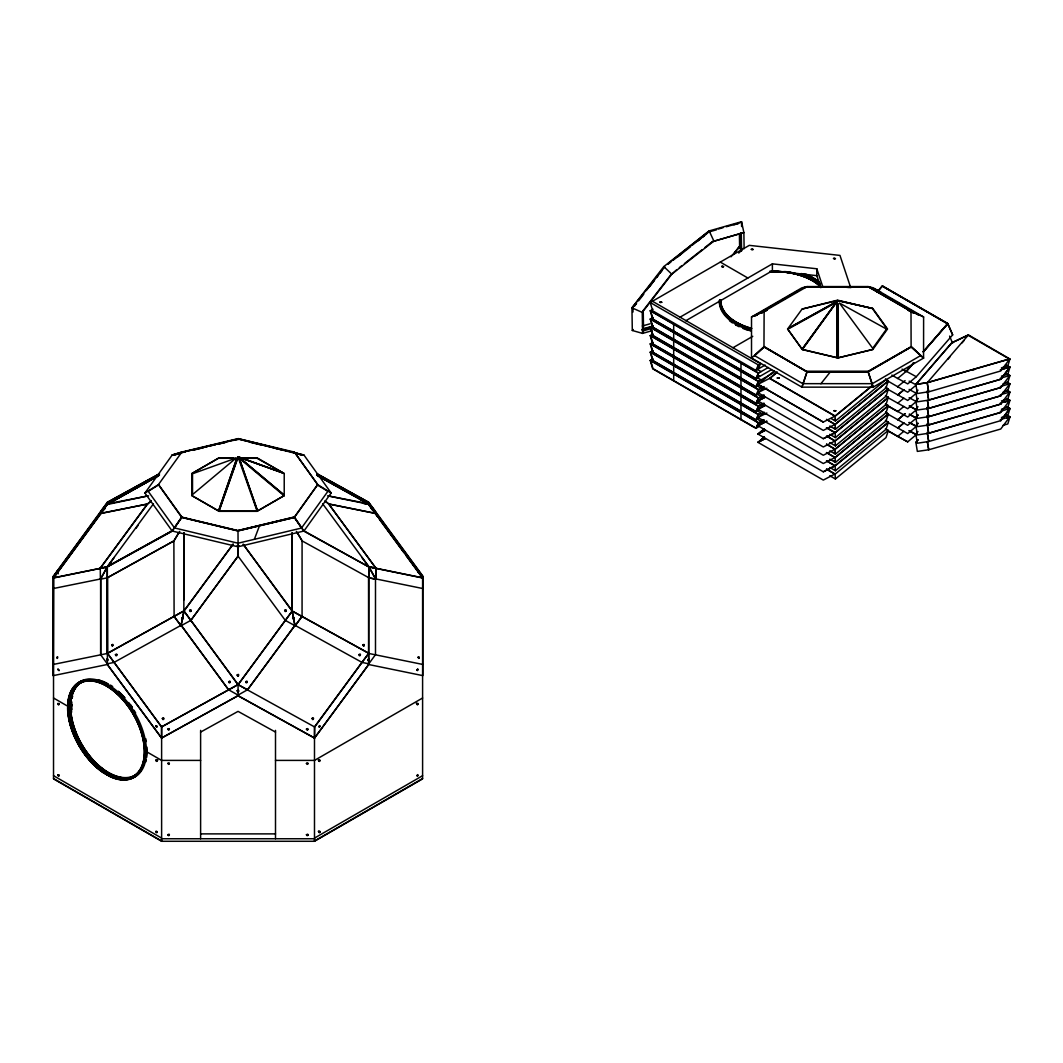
<?xml version="1.0" encoding="UTF-8"?>
<svg xmlns="http://www.w3.org/2000/svg" width="1063" height="1063" viewBox="0 0 1063 1063"><rect width="100%" height="100%" fill="white"/><g stroke="black" fill="none" stroke-linecap="round" stroke-linejoin="round"><path stroke-width="1.5" d="M238.165 457.356L257.18 511.33L218.938 511.33L238.218 456.904M67.726 703.56L67.753 707.493A54.758 31.611 60 0 0 103.098 772.429L109.848 776.322A54.758 31.611 60 0 0 145.179 752.192L147.119 751.076M68.564 704.131L69.002 700.583A53.814 31.066 60 0 1 129.194 707.719A53.814 31.066 60 0 1 123.547 778.966A53.814 31.066 60 0 1 68.417 707.878L68.829 700.451A54.04 31.199 60 0 1 129.287 707.626A54.04 31.199 60 0 1 123.614 779.179A54.04 31.199 60 0 1 68.258 707.772M69.826 702.563L69.68 706.377A54.758 31.611 60 0 0 69.826 710.35M69.999 702.683L70.012 706.563A54.279 31.345 60 0 0 70.158 710.509M121.408 777.531A53.814 31.066 60 0 1 70.344 706.762L70.929 699.467A53.814 31.066 60 0 1 75.446 687.734M109.303 773.572A54.598 31.518 60 0 1 70.703 706.709L71.287 699.308A54.598 31.518 60 0 1 82.01 681.715M71.367 701.673L71.394 705.58A54.519 31.478 60 0 0 71.54 709.539M71.713 701.899L71.566 705.673A54.279 31.345 60 0 0 71.713 709.619M319.777 760.39C319.086 761.108 319.458 760.417 318.395 759.872M58.239 703.799L58.731 704.53L58.731 703.679M58.558 775.738L58.731 775.007M58.89 775.711L58.319 775.126M67.899 703.679L68.178 699.932A54.984 31.744 60 0 1 109.861 687.07A54.984 31.744 60 0 1 145.352 752.285A54.984 31.744 60 0 1 109.861 776.522L106.579 774.608M107.23 659.605L107.323 659.937M156.248 760.39L156.819 760.975M156.912 832.302L156.341 831.598L156.58 832.329M237.567 546.023L238.537 546.023M237.115 545.757L238.046 546.967L239.002 545.784M417.786 775.445L417.546 775.738M307.845 729.351L307.021 729.072L307.366 729.67M307.832 763.699L307.194 763.672M307.832 835.026L306.901 834.814L307.778 835.119M246.204 681.728L247.041 682.008L246.231 682.247M312.469 718.548L313.107 719.12L312.788 718.375M116.664 654.808L115.88 655.06L116.744 654.781M162.945 718.801L163.662 718.801L163.011 718.415M229.688 681.596L229.528 682.353M58.651 703.759L58.558 704.41M228.611 689.874L181.188 625.363L184.005 611.052L233.142 544.203M928.65 391.742L927.175 382.653L928.703 391.835L1000.748 370.974L1009.85 358.829L927.215 382.614L915.907 384.447L951.823 342.724L968.42 334.911L1009.837 358.935L927.215 382.746L915.854 384.354L917.382 393.536L928.717 391.742M917.98 390.148L915.907 392.725L917.382 401.814L928.703 400.113L1000.748 379.252L1009.85 367.107L1006.98 365.433M928.703 408.391L927.481 400.724L928.703 408.391L1000.748 387.53L928.703 408.391L917.342 410.012L915.854 400.91L917.98 398.426M927.175 407.488L928.703 416.669L1000.748 395.808L928.703 416.669L917.382 418.384L915.868 409.149M927.175 415.766L928.703 424.948L1000.748 404.086L928.703 424.948L917.382 426.662L915.854 417.48L917.98 414.982M917.98 423.26L915.868 425.705L917.382 434.94L928.703 433.239L1000.748 412.364L1009.837 400.193M927.414 392.446L928.703 400.113L1000.748 379.252M1000.735 412.471L928.703 433.239L927.228 424.044M1000.735 379.358L1009.85 367.107L1000.296 369.831L1009.837 367.08M917.98 431.538L915.854 434.036L917.382 443.218L928.703 441.517L1000.748 420.656L1009.85 408.511L1006.98 406.837M1006.98 373.711L1009.837 375.491L1000.296 378.242M1006.98 381.989L1009.837 383.77L1000.296 386.52M1000.296 411.354L1009.85 408.511L1000.735 420.749M1006.98 415.234L1009.837 416.882L1006.98 415.115M723.066 266.6L722.162 266.454L722.681 266.999M837.471 300.55L872.909 308.536L837.564 300.563L802.326 309.001L837.564 300.165L872.896 308.615L887.525 329.012L872.803 349.554L837.471 358.005L872.936 349.368M837.139 301.6L802.326 349.554L787.603 329.012L802.313 308.735M872.723 308.974L887.286 329.278M169.004 729.364L168.273 729.351L169.083 729.191M168.446 834.84L169.083 834.761M307.194 835L307.832 834.814M270.175 446.845L238.112 438.939M301.48 455.017L295.195 453.077M1009.837 359.307L1007.804 366.004L1001.452 367.838M1009.837 367.585L1007.804 374.282L1001.452 376.116M1009.837 392.433L1007.804 399.117L1001.452 400.95M1009.837 408.989L1007.804 415.673L1001.452 417.507M1006.98 415.62L1009.837 417.267L1007.804 423.951L1003.034 425.333M801.874 387.145L807.136 371.425L867.993 371.425L911.111 346.684L911.004 311.459L867.993 286.572L807.136 286.572L764.018 311.432L751.514 316.96L751.514 358.032L801.874 387.145L873.148 387.171L923.561 358.098L923.614 316.96L873.255 287.847L867.993 286.572L911.111 311.432L923.614 316.96M801.98 387.171L807.136 371.545L868.086 371.532L873.255 387.145M885.506 379.318L888.349 380.953L885.984 387.955L835.398 429.306L829.765 426.05M764.284 403.953L758.012 409.268L765.294 405.375L757.946 409.202L823.307 446.965L835.08 440.932L888.349 397.256L885.984 404.511L835.398 445.862L829.765 442.607M885.506 404.153L888.349 405.8L885.984 412.789L835.398 454.14L829.765 450.898M888.349 413.945L885.506 412.178L888.349 414.078L885.984 421.068L835.398 462.432L829.765 459.176M885.506 420.709L888.349 422.356L885.984 429.346L835.398 470.71L829.765 467.454M759.128 367.28L758.437 367.253M834.761 258.801L833.963 258.601L834.721 258.442M218.938 511.33L237.979 456.904L284.22 473.513L257.18 457.901L238.883 457.901M670.753 274.865L643.235 310.489L643.553 330.752L642.584 333.397L632.299 330.487L631.94 307.845L663.79 266.6L709.194 230.923L741.549 221.715L743.874 232.545L744.127 248.702M254.363 539.326L259.452 525.84M316.734 473.739L368.741 502.334L316.827 473.606M850.732 287.741L839.969 255.412L749.295 245.354L650.25 302.53L652.709 310.834L755.873 370.402L758.344 364.941L760.55 363.666L652.456 301.254M758.078 369.127L760.55 363.666M653.001 309.227L650.25 310.808L652.709 319.113L755.873 378.68L758.344 373.219L768.257 367.492M653.001 317.505L650.25 319.099L652.709 327.391L755.873 386.959L758.344 381.497L773.984 372.475M756.152 386.799L758.623 381.338L650.516 318.94L652.988 327.231L754.717 385.975M653.001 325.783L650.25 327.377L652.709 335.669L755.873 395.237L758.623 389.616L650.516 327.218L652.988 335.509L756.152 395.077M653.001 334.061L650.25 335.656L652.709 343.96L755.873 403.515L758.344 398.067L763.965 394.811M653.001 342.339L650.25 343.934L652.709 352.238L755.873 411.793L758.344 406.345L763.965 403.09M653.001 350.617L650.25 352.212L652.709 360.516L755.873 420.071L758.344 414.623L761.108 413.029L756.829 410.557M653.001 358.895L650.25 360.49L652.709 368.795L755.873 428.349L758.344 422.901L763.965 419.659M756.152 428.19L758.623 422.742L650.516 360.33L652.988 368.635L754.717 427.366M181.839 517.003L172.179 531.022L181.839 517.003L158.56 484.555L144.94 493.059L172.179 531.022L237.992 546.781L303.938 531.022L331.164 492.993L303.938 455.044L291.023 451.921M295.129 625.801L302.078 616.327L295.129 625.801L285.283 620.38L238.165 556.268L237.992 530.57L294.265 517.003L303.938 531.022M238.444 457.223L237.66 457.223L238.444 457.037M257.087 458.286L238.883 458.286M368.781 659.937L368.781 659.498M716.542 229.781L708.649 232.026L703.148 236.836M668.029 263.77L709.194 230.923L713.884 241.088L671.789 274.161L642.251 312.402L642.584 333.397L652.057 330.713M868.086 286.917L807.136 287.116L803.136 287.86L807.136 286.89L867.993 286.93M871.992 287.86C857.921 284.313 883.406 290.784 880.563 292.803M643.235 310.489L642.251 312.402L631.94 307.845L664.614 267.105M183.872 532.629L183.859 611.026L181.029 625.323L114.033 662.408L107.297 663.83L100.626 654.755L100.613 578.897L107.23 566.765L153.417 503.849M100.746 654.688L100.746 578.936L107.35 566.805L114.286 557.384M316.721 474.975L368.874 503.835L422.928 577.86L368.755 566.805L303.739 531.075L294.331 517.123L237.992 530.57L181.786 517.123M903.444 369.685L906.34 371.226L897.664 378.481L891.897 375.093M897.624 378.401L907.709 383.889L916.319 376.714L952.661 334.885L947.771 323.577L882.41 285.854L877.108 291.953M887.605 389.178L907.709 400.445L916.359 393.204M952.661 334.885L947.704 323.551L923.282 351.64M887.605 397.456L907.709 408.724L916.359 401.482M916.359 409.76L909.21 405.893L916.319 409.84L907.696 417.028L886.223 404.99M916.306 418.144L909.21 414.171L916.319 418.118L907.696 425.306L886.183 413.188M887.605 422.29L907.709 433.558L916.359 426.316L909.21 422.449M887.658 430.661L907.696 441.863L916.359 434.594L909.21 430.728M151.185 500.899L147.398 503.982L100.281 568.067L100.387 579.242L107.31 577.82L173.96 540.934L178.783 532.643M107.19 577.78L173.88 540.894L179.74 531.354M57.322 571.216L57.934 570.379L57.256 571.323M57.548 572.492L56.817 573.489L57.588 572.452M104.493 508.646L103.696 509.735L104.732 508.313M104.599 508.885L104.041 509.27M292.245 532.629L292.259 611.026L294.916 625.363L247.546 689.794L238.059 684.559L161.51 726.946L238.059 684.625L292.245 610.906L243.082 544.136L292.112 611.119L368.821 653.293M838.242 303.752L838.322 356.916M837.657 357.846L802.193 349.368M317.558 485.06L327.882 491.332L301.48 528.059L238.059 543.22L174.491 527.939L181.786 517.442L238.059 530.955L294.265 517.508L317.558 484.874M104.732 506.732L104.4 507.583M303.938 455.044L238.112 438.62L181.786 452.054L172.179 455.044L144.94 493.059M172.179 455.044L181.839 452.094L158.414 484.622L181.839 517.508M238.059 439.657L238.112 438.62L294.411 452.107L317.691 484.555L294.265 517.322L301.533 527.992M751.514 316.96L801.874 287.847L807.136 286.572M104.094 509.19L104.666 508.805M103.935 509.39L104.639 508.446M53.402 576.159L53.283 675.63L53.402 576.159L107.336 502.334L159.384 473.739M106.592 504.088L53.522 576.252L53.522 778.887L161.616 841.285L314.489 841.285L422.596 778.887L422.596 576.252L369.525 504.088M172.379 531.075L107.416 566.898L53.177 577.86L107.31 504.207L157.816 476.237M107.416 502.48L107.323 504.394L53.402 578.046L107.323 566.924L100.281 568.067M53.522 578.086L104.626 508.592M100.387 568.16L147.518 504.075L151.291 500.992M109.542 564.32L111.495 561.636M136.064 528.231L138.004 525.481M161.616 841.285L161.616 726.919L107.363 653.333L183.899 610.959L233.036 544.136M173.88 540.894L174.106 616.381L180.976 625.801L190.835 620.38L237.953 556.268L237.953 545.266M190.835 620.38L237.953 556.294M181.242 625.363L228.611 689.794L238.046 695.096L247.493 689.781L295.062 625.336M238.059 684.532L238.112 695.8L314.542 738.107L314.661 726.999L368.741 653.333L292.219 610.959M361.832 557.384L368.755 566.805L375.491 578.91L375.491 654.662L368.795 663.83L362.018 662.408L295.022 625.323M238.112 695.707L314.542 738.014L368.595 664.508L368.542 576.771M759.753 367.28L758.557 367.665M916.319 376.714L906.301 371.293M887.605 380.886L897.69 386.746M916.306 393.297L909.144 389.43M916.306 401.575L909.144 397.708M907.709 441.836L897.69 436.415L903.842 431.299M916.306 426.422L909.144 422.543M916.306 434.701L909.144 430.821M1000.735 387.636L1009.837 375.491M1000.735 395.914L1009.837 383.77M1000.735 404.192L1009.85 391.941L1006.98 390.267L1009.837 392.048L1000.296 394.798M1000.296 419.633L1009.85 416.789L1000.735 429.027L928.703 449.795L917.342 451.403L915.854 442.314L917.98 439.816M100.56 513.15L107.416 504.3L107.336 502.334L159.437 473.885M301.48 454.831L238.059 438.966L181.786 452.373L174.638 455.017M634.199 306.237L636.206 303.619M646.304 290.558L654.37 280.114M656.389 277.496L658.409 274.879M634.545 306.038L636.551 303.447M638.557 300.842L643.779 294.159M649.506 286.758L654.595 280.087M656.589 277.483L658.595 274.892M659.99 273.164L661.904 270.706M731.012 256.808L740.552 245.141L734.533 252.928M733.842 254.07L735.862 251.466M737.881 248.848L739.901 246.231M738.798 248.011L740.805 245.407M738.772 253.074L741.403 250.43M57.721 572.638L58.292 573.794M820.888 383.756L830.296 371.93M318.475 760.55L318.807 759.819M417.786 704.118L416.576 703.214M319.777 831.598L319.139 832.209M238.112 530.889L181.839 517.322M751.94 249.752L752.498 249.313M927.215 382.746L968.459 334.925L951.863 342.857L915.868 384.314M947.837 359.281L950.016 356.769M961.949 342.964L964.128 340.452M915.907 401.003L918.02 398.559M915.907 409.282L917.98 406.704M915.907 417.56L918.02 415.115M915.907 425.838L918.02 423.393M915.907 442.407L918.02 439.962M878.171 291.116L882.41 285.854M913.715 362.642L906.287 371.319L913.781 362.669M923.282 351.773L947.771 323.577L882.41 286.173L947.704 323.923L923.282 352.026M913.715 363.028L906.287 371.572L902.022 369.113M257.246 511.157L284.22 495.584L284.22 473.513L257.02 458.246M632.299 330.487L633.282 329.517M740.566 222.685L741.549 221.715L741.615 226.565M920.571 355.574L911.164 346.95L867.993 371.93L807.136 371.93L764.124 346.578L751.568 358.098M314.542 738.014L368.702 664.574L368.888 566.659L375.85 568.134L375.85 579.202L368.795 577.82L375.85 579.202M319.325 831.691L318.329 831.425M360.078 654.649L359.546 655.326L359.998 654.635M156.288 831.638L156.819 832.302L156.487 831.585M868.086 371.851L807.136 371.744L764.124 346.897L754.597 355.64L763.965 346.95L807.03 371.851M375.837 513.535L328.6 503.955L375.731 513.389M375.558 578.817L368.901 566.645L322.7 503.849M897.624 386.68L905.078 380.594M903.776 389.842L897.664 395.051L903.842 389.908M903.842 398.187L897.624 403.236M903.842 406.465L897.664 411.607L886.183 404.91M905.012 413.653L897.664 419.885L905.078 413.72M903.776 422.954L897.664 428.163L903.842 423.021M774.422 370.814L757.946 384.368L769.785 378.282M766.848 388.194L757.946 392.646L764.284 387.397M764.284 395.675L757.946 400.924L765.294 397.084M766.848 413.029L757.946 417.48L764.284 412.231M766.848 421.307L757.946 425.758L764.284 420.51M764.35 420.642L758.012 425.825L766.768 421.174M765.373 430.342L757.946 434.036L764.284 428.788M764.35 428.921L758.012 434.103L765.294 430.209M764.284 437.066L758.012 442.381L764.35 437.199M823.24 422.064L757.946 384.301L823.24 422.064L835.08 416.098L871.859 385.909M831.173 418.583L835.398 421.028L835.08 416.231L871.859 386.161M835.398 421.028L885.984 379.677M835.398 429.306L835.08 424.509L888.349 380.953M757.946 400.924L823.307 438.687L835.08 432.654L888.349 388.978L885.506 387.344M829.765 434.329L835.398 437.584L835.08 432.787L888.349 388.978M835.398 437.584L885.984 396.233L888.349 389.244L885.506 387.477M835.398 445.862L835.08 441.065L888.349 397.522L885.506 395.622M757.946 417.48L823.307 455.243L835.08 449.224L888.349 405.548L885.506 403.9M835.398 454.14L835.08 449.343L888.349 405.8M888.349 413.826L835.08 457.502L823.307 463.521L757.946 425.758M835.398 462.432L835.08 457.622L888.349 414.078M835.398 470.71L835.08 465.9L888.349 422.356M829.765 475.732L835.398 478.988L835.08 474.178L888.349 430.382L885.506 428.734M835.398 478.988L885.984 437.624L888.349 430.635L885.506 428.867M911.111 347.003L867.993 371.744M871.992 383.663L803.136 383.663M668.282 264.036L670.833 262.043M673.384 260.036L681.024 254.03M692.491 245.022L703.945 236.013M677.556 256.94L690.658 246.629M698.019 240.849L700.583 238.843M676.812 269.603L671.789 274.161L663.79 266.6L664.76 266.999M679.35 267.61L681.888 265.604M684.426 263.611L702.191 249.646M704.729 247.652L712.343 241.673L743.874 232.545L712.343 241.673M368.795 503.968L422.928 577.581L422.968 588.57L375.425 578.843M372.077 507.676L371.891 507.45M371.811 508.911L371.279 508.194L372.13 509.336M371.837 509.336L371.625 508.646M318.289 476.237L368.795 504.207L375.491 513.07M418.596 572.917L418.211 572.014L419.327 573.515M303.898 530.822L368.702 566.898L422.848 578.02L368.755 504.394L368.768 502.334L422.848 576.066L422.822 675.63L368.595 664.508M302.237 540.894L296.364 531.354M174.638 528.059L148.222 491.332L158.56 484.874M112.359 500.195L113.276 499.703L112.479 500.155M191.898 495.531L191.898 473.513L218.938 457.901L233.913 457.901M219.031 457.901L191.965 473.473M284.22 495.584L257.18 511.197L218.938 511.183L191.898 495.584M660.708 302.038L661.08 302.105M722.853 266.441L722.295 266.866M652.709 319.113L756.152 378.521L758.623 373.06L650.516 310.648L652.988 318.953M680.028 317.186L772.389 263.85L816.809 268.78L822.828 286.877M107.522 653.426L183.779 610.973M368.595 502.613L375.491 511.462L375.372 513.163M685.688 320.8L772.389 270.733L816.809 275.662L820.822 287.728M652.709 343.96L756.152 403.355L758.623 397.907L650.516 335.496L652.988 343.801M107.336 664.534L161.563 738.014L238.006 695.707L161.563 738.107L161.563 726.933L107.576 653.413L107.576 576.771M652.709 352.238L756.152 411.633L758.623 406.186L650.516 343.774L652.988 352.079M652.709 360.516L756.152 419.912L758.623 414.464L650.516 352.052L652.988 360.357M69.002 700.583L70.929 699.467M72.257 704.689L67.58 707.387A54.984 31.744 60 0 0 103.084 772.615L106.353 774.475M68.417 707.878L70.344 706.762M68.577 707.971L70.517 706.855M70.703 706.709L71.806 706.071M756.019 315.06L766.011 309.293M768.868 307.645L778.86 301.865M781.717 300.218L791.709 294.451M794.566 292.803L797.423 291.156M756.125 315.273L758.982 313.625M768.974 307.845L771.831 306.197M774.688 304.55L777.545 302.902M781.823 300.43L784.68 298.783M794.672 293.016L797.529 291.368M766.981 310.117L761.281 313M766.981 310.303L761.427 313.147M732.978 347.747L752.763 336.32M755.873 370.402L765.147 365.047M755.873 378.68L771.525 369.645M755.873 386.959L758.637 385.364M763.965 386.533L758.344 389.776L650.25 327.377M161.563 738.014L107.403 664.574L107.336 566.845M755.873 395.237L758.637 393.642M755.873 403.515L758.637 401.92M755.873 411.793L758.637 410.198M156.341 760.709L157.55 759.806M156.819 760.656L157.789 760.098M755.873 420.071L758.637 418.477M755.873 428.349L758.637 426.755M920.531 355.64L871.886 383.942M422.596 698.006L314.489 760.404L275.503 760.404M314.489 838.109L422.596 775.698M314.489 840.979L422.596 778.568M238.059 674.885L238.059 675.749L238.059 674.925M109.011 501.949L124.876 493.166M127.759 491.571L153.723 477.207M156.606 475.613L159.49 474.018M172.126 530.743L107.23 566.659L107.323 653.36M172.219 530.822L107.19 566.712M787.816 329.224L837.352 301.812M200.615 732.088L238.059 711.373L275.503 732.088M765.373 397.217L757.946 400.857M765.294 438.488L758.012 442.381M765.373 438.62L757.946 442.328L823.307 480.077L835.08 473.925M757.946 434.036L823.307 471.799L835.08 465.78L888.349 422.224L885.506 420.456M168.419 763.619L169.083 763.752M169.083 835.08L168.419 835.08M754.703 316.282L757.241 314.768M759.5 375.81L758.557 375.943M229.462 682.366L229.608 681.609M176.073 454.379L181.839 452.599M764.124 311.459L763.965 346.631M835.412 427.844L834.442 427.884M971.702 370.309L974.877 369.393M1003.034 383.929L1007.804 382.56L1009.837 375.877L1006.98 374.229M1003.034 392.207L1007.804 390.839L1009.837 384.155L1006.98 382.507M1000.296 403.076L1009.85 400.233L1006.98 398.559M1005.067 402.08L1009.837 400.711L1007.804 407.395L1001.452 409.228M1006.648 418.184L1009.837 417.267M718.322 229.023L723.092 227.668M726.268 226.764L738.971 223.137M733.895 224.838L738.626 223.496M642.331 326.009L650.078 323.803M643.062 328.839L652.469 326.155M642.211 329.49L653.12 326.381M641.999 330.101L651.42 327.417M643.553 330.752L651.167 328.587M368.795 566.738L368.795 577.82M375.85 568.134L328.706 503.982L375.837 568.067L375.731 579.242M314.489 841.285L314.489 726.919L368.542 653.413L422.848 664.455M181.839 452.413L238.059 439.165M172.259 454.991L185.082 451.921M193.107 450.008L207.537 446.553M210.74 445.796L215.55 444.64M218.752 443.869L225.17 442.341M233.182 440.427L238.112 439.271M180.923 453.077L174.638 454.831M193.599 450.048L203.113 447.775M218.978 443.989L225.316 442.46M238.059 530.769L294.265 517.508M147.053 496.049L107.443 504.487M148.581 495.81L107.19 503.875L53.15 577.674M100.387 513.389L147.518 504.075M100.387 513.628L147.518 503.955M100.746 578.936L53.15 588.57M107.576 653.413L53.27 664.455M53.283 675.63L107.443 664.468M184.005 611.052L237.953 684.638L314.595 726.946M174.106 616.381L181.029 625.801M834.907 452.493L835.093 452.4M660.907 302.663L660.535 302.61M741.562 251.067L740.512 232.824M233.913 458.286L219.031 458.286M200.615 760.404L161.616 760.404L146.455 751.647M200.615 833.884L275.503 833.884M161.616 838.747L314.489 838.747M834.933 419.659L834.056 419.42M834.933 452.785L833.897 452.267M834.933 461.063L834.056 460.811M294.411 452.107L317.691 484.622M317.558 484.555L331.164 493.059M417.387 703.679L417.546 704.41M318.568 760.444L319.299 760.975M844.819 287.116L849.536 287.595M292.312 611.026L238.165 684.638L183.899 610.959M302.065 616.394L302.078 540.974L297.334 532.643M329.052 496.049L368.874 503.835M327.537 495.81L368.861 504.3L375.558 513.15M363.772 503.596L366.948 504.247M273.39 447.616L287.847 451.071M250.802 442.46L260.315 444.746M272.992 447.775L282.506 450.048M294.265 452.599L300.032 454.379M913.848 313L908.147 310.117M913.702 313.147L908.147 310.303M319.498 831.638L319.538 832.329M109.595 774.063L111.774 775.219A54.758 31.611 60 0 0 115.123 776.641M739.144 326.753L735.742 324.946L735.623 322.66L732.394 320.627A54.758 31.611 0 0 1 719.585 300.311M363.546 500.088L362.895 499.716L363.48 500.062M735.623 322.66L739.144 324.521A54.758 31.611 0 0 0 751.196 328.959M909.144 381.152L916.359 384.926L907.696 392.194L897.664 386.759M316.628 474.018L348.358 491.571M351.242 493.166L367.107 501.949M316.641 475.108L368.888 504.088L360.304 499.663M302.158 540.934L368.874 577.767M968.459 335.43L1008.402 358.483M1005.545 364.742L1009.837 367.213M883.419 294.451L886.276 296.099M889.12 297.746L893.412 300.218M896.268 301.865L906.261 307.645M909.117 309.293L919.11 315.06M871.886 288.073L880.456 293.016M890.449 298.783L893.305 300.43M903.298 306.197L906.154 307.845M916.147 313.625L919.003 315.273M1006.98 406.956L1009.837 408.484M720.289 262.096L747.874 278.014M903.404 369.592L906.287 371.319M885.506 379.066L888.349 380.833L835.08 424.376L823.307 430.409L758.012 392.712M885.506 395.874L888.349 397.522M887.605 430.568L897.664 436.441M754.597 355.64L803.243 383.942M650.25 302.53L758.344 364.941M756.829 369.167L761.108 371.625M835.08 415.978L769.718 378.269L777.319 372.05L769.785 378.534L835.08 416.231M650.25 310.808L758.344 373.219M756.829 377.445L761.108 379.916M835.08 424.509L826.496 419.393L835.013 424.31M650.25 319.099L758.344 381.497M756.829 385.723L761.108 388.194M826.496 427.671L835.08 432.535M826.562 427.871L835.08 432.787M756.829 394.001L761.108 396.472M835.08 441.065L826.562 436.016L835.013 440.879M650.25 335.656L758.344 398.067M756.829 402.279L761.108 404.751M826.562 444.175L835.08 449.224L826.496 444.241M650.25 343.934L758.344 406.345M826.496 452.519L835.013 457.435M826.562 452.705L835.08 457.622M650.25 352.212L758.344 414.623M756.829 418.849L761.108 421.307M835.08 465.9L826.496 460.797L835.08 465.78L823.307 471.799M650.25 360.49L758.344 422.901M826.496 469.075L835.013 473.992M826.562 469.261L835.08 474.178M192.058 495.757L219.031 511.197M107.443 502.653L100.64 511.489L100.679 513.243M100.746 511.542L100.746 513.15M416.337 703.507L417.307 704.078M318.568 759.806L319.777 760.709M318.568 831.133L319.777 832.037M53.522 698.006L68.683 706.762M53.522 775.698L161.616 838.109M53.522 778.568L161.616 840.979M183.859 599.944L183.965 532.855M238.285 457.396L284.06 495.757M107.35 504.394L159.463 475.108L107.416 504.3M835.08 432.654L823.307 438.687M418.477 572.372L419.287 573.489M418.968 571.456L418.277 570.512L418.782 571.176M371.984 509.137L372.422 509.735L371.957 509.097M368.542 504.58L377.392 516.605M379.358 519.276L403.927 552.694M405.88 555.364L422.596 578.086M787.603 329.012L802.445 349.621L837.471 357.846M949.604 336.094L952.607 343.256M867.993 371.545L873.148 387.171M740.791 250.456L739.596 245.686L739.423 234.843M294.863 625.363L292.112 611.052L292.219 532.683M927.215 391.025L928.703 400.113M927.228 407.488L928.703 416.669M927.228 415.766L928.703 424.948M927.175 424.057L928.65 433.146M927.481 433.837L928.703 441.517L927.215 432.415M741.296 233.435L741.562 250.576M632.937 307.273L633.003 312.03M816.809 268.78L816.809 275.662M772.389 263.85L772.389 270.733M740.977 363.187L740.977 370.07M740.977 371.479L740.977 378.348M740.977 379.757L740.977 386.626M740.977 388.035L740.977 394.905M740.977 396.313L740.977 403.183M740.977 404.591L740.977 411.461M740.977 412.869L740.977 419.752M735.516 324.826L735.516 322.594L732.221 320.707A54.984 31.744 0 0 1 719.345 300.311M673.69 324.348L673.69 331.218M673.69 332.626L673.69 339.509M673.69 340.904L673.69 347.787M673.69 349.182L673.69 356.065M673.69 357.46L673.69 364.343M673.69 365.738L673.69 372.621M673.69 374.017L673.69 380.899M275.503 730.374L275.503 838.747M238.391 545.824L237.713 545.824M200.615 730.374L200.615 838.747M71.633 712.197A54.758 31.611 60 0 1 71.221 705.487M71.819 698.059A54.758 31.611 60 0 1 72.271 695.773M71.978 698.192A54.519 31.478 60 0 1 72.43 695.92M72.138 698.311A54.279 31.345 60 0 1 72.59 696.052M68.338 700.065A54.758 31.611 60 0 1 109.848 687.256A54.758 31.611 60 0 1 145.179 752.192M98.381 766.131A54.758 31.611 60 0 1 92.029 759.793M86.196 752.524A54.758 31.611 60 0 1 84.389 749.933M81.027 744.538A54.758 31.611 60 0 1 79.473 741.748M78.742 740.34A54.758 31.611 60 0 1 77.347 737.496M76.682 736.061A54.758 31.611 60 0 1 74.862 731.716M76.682 684.771A54.758 31.611 60 0 1 78.742 682.871M98.381 679.762A54.758 31.611 60 0 1 100.573 680.426M101.676 680.812A54.758 31.611 60 0 1 108.399 684.014M118.418 691.322A54.758 31.611 60 0 1 124.756 697.66M130.603 704.928A54.758 31.611 60 0 1 132.41 707.52A54.519 31.478 60 0 0 128.636 702.523M145.79 738.745A54.758 31.611 60 0 1 146.322 741.575M146.973 747.103A54.758 31.611 60 0 1 146.707 757.321M146.322 759.66A54.758 31.611 60 0 1 145.79 761.892M115.096 776.428A54.519 31.478 60 0 1 109.516 773.864M98.421 765.958A54.519 31.478 60 0 1 92.109 759.66M84.495 749.84A54.519 31.478 60 0 0 88.163 754.929A54.279 31.345 60 0 1 84.588 749.747M81.147 744.459A54.519 31.478 60 0 1 75.021 731.703M73.467 727.371A54.519 31.478 60 0 1 72.576 724.474M71.168 718.747A54.519 31.478 60 0 1 70.65 715.93M69.999 710.443A54.519 31.478 60 0 1 69.852 706.47M70.65 697.926A54.519 31.478 60 0 1 71.168 695.707M76.828 684.971A54.519 31.478 60 0 1 78.875 683.071M118.378 691.495A54.519 31.478 60 0 1 124.69 697.793M134.018 710.27A54.519 31.478 60 0 1 135.652 712.994M118.338 777.266A54.279 31.345 60 0 1 109.516 773.678M103.948 770.17A54.279 31.345 60 0 1 101.729 768.522M98.46 765.798A54.279 31.345 60 0 1 92.175 759.527M83.725 748.432A54.279 31.345 60 0 1 75.154 731.703M73.613 727.371A54.279 31.345 60 0 1 72.722 724.501M72.337 723.066A54.279 31.345 60 0 1 71.633 720.209M71.327 718.787A54.279 31.345 60 0 1 70.596 714.602M70.596 699.215A54.279 31.345 60 0 1 71.327 695.853M76.961 685.157A54.279 31.345 60 0 1 78.994 683.27M132.968 776.708A54.04 31.199 60 0 1 130.324 777.531M121.474 777.744A54.04 31.199 60 0 1 108.399 772.854M107.283 772.19A54.04 31.199 60 0 1 105.064 770.768M103.961 769.997A54.04 31.199 60 0 1 70.185 706.669L70.769 699.334A54.04 31.199 60 0 1 71.487 695.999M77.094 685.343A54.04 31.199 60 0 1 81.373 681.928M137.672 773.997A54.04 31.199 60 0 1 135.426 775.538M132.862 776.508A53.814 31.066 60 0 1 130.218 777.319M77.227 685.529A53.814 31.066 60 0 1 81.492 682.127M137.552 773.798A53.814 31.066 60 0 1 135.307 775.326M139.426 771.738A53.575 30.933 60 0 1 82.808 746.199A53.575 30.933 60 0 1 84.043 681.157M110.432 685.09A54.598 31.518 60 0 1 112.678 686.525M72.337 689.887A54.984 31.744 60 0 1 133.845 711.267A54.984 31.744 60 0 1 127.015 779.312M805.741 274.413A54.758 31.611 0 0 1 819.188 282.173M746.97 329.915A54.758 31.611 0 0 1 742.931 328.427M732.394 322.86A54.758 31.611 0 0 1 729.484 320.667M785.411 271.57A54.758 31.611 0 0 1 793.064 272.832M797.476 273.882A54.758 31.611 0 0 1 801.715 275.158M803.083 275.623A54.758 31.611 0 0 1 809.541 278.32M813.062 280.18A54.758 31.611 0 0 1 815.241 281.522M816.291 282.213A54.758 31.611 0 0 1 818.258 283.662M751.103 329.078A54.984 31.744 0 0 1 738.998 324.627M805.887 274.294A54.984 31.744 0 0 1 819.387 282.094M751.302 328.826A54.519 31.478 0 0 1 719.824 300.311M819.002 282.253A54.519 31.478 0 0 0 805.608 274.52A54.279 31.332 0 0 1 820.543 283.848M751.302 331.058A54.519 31.478 0 0 1 747.09 329.796M783.803 271.543A54.519 31.478 0 0 1 801.595 275.277M802.964 275.742A54.519 31.478 0 0 1 809.381 278.426M812.889 280.273A54.519 31.478 0 0 1 815.069 281.615M816.105 282.306A54.519 31.478 0 0 1 818.072 283.741M751.395 328.706A54.279 31.332 0 0 1 720.063 300.311M783.763 271.676A54.279 31.332 0 0 1 801.475 275.397M802.831 275.862A54.279 31.332 0 0 1 809.235 278.533M812.717 280.38A54.279 31.332 0 0 1 814.896 281.695M815.919 282.386A54.279 31.332 0 0 1 817.885 283.821M818.802 284.565A54.279 31.332 0 0 1 820.543 286.08M720.289 300.311A54.04 31.199 0 0 0 751.501 328.587A53.814 31.066 0 0 1 720.528 300.311M802.711 273.749A54.04 31.199 0 0 1 820.344 283.927M720.289 302.53A54.04 31.199 0 0 1 720.501 299.819M769.625 271.45A54.04 31.199 0 0 1 809.076 278.626M810.272 279.224A54.04 31.199 0 0 1 814.71 281.788M815.746 282.479A54.04 31.199 0 0 1 817.686 283.901M818.616 284.632A54.04 31.199 0 0 1 820.344 286.16M802.592 273.869A53.814 31.066 0 0 1 820.144 283.994M720.528 302.53A53.814 31.066 0 0 1 720.741 299.832M769.652 271.583A53.814 31.066 0 0 1 820.942 286.997M751.7 328.334A53.575 30.933 0 0 1 720.767 300.311M801.13 273.51A53.575 30.933 0 0 1 819.945 284.06M720.767 302.53A53.575 30.933 0 0 1 720.966 299.832M769.665 271.716A53.575 30.933 0 0 1 820.742 287.063M720.435 303.181A54.598 31.518 0 0 1 720.634 300.444M770.276 271.783A54.598 31.518 0 0 1 808.89 278.466M810.126 279.038A54.598 31.518 0 0 1 816.849 282.931M751.103 330.354A54.984 31.744 0 0 1 719.345 301.573M363.267 645.068L364.064 645.493L363.267 645.068M418.463 657.372L418.915 658.037L418.463 657.372M418.184 657.147C418.756 660.734 420.071 655.552 418.184 657.147M362.842 644.909C364.024 648.496 365.287 642.743 362.842 644.909M68.072 703.786L67.926 707.586A54.519 31.478 60 0 0 123.773 779.604A54.519 31.478 60 0 0 129.487 707.427A54.519 31.478 60 0 0 68.51 700.198L68.072 703.786M68.231 703.905L68.085 707.679A54.279 31.345 60 0 0 123.693 779.392A54.279 31.345 60 0 0 129.394 707.52A54.279 31.345 60 0 0 68.67 700.318L68.231 703.905M182.185 618.108L183.049 618.44L182.225 617.988M115.415 654.688C116.678 658.342 118.046 652.031 115.415 654.688M162.32 718.468C163.582 722.122 164.938 715.798 162.32 718.468M181.746 617.988C183.009 621.642 184.364 615.318 181.746 617.988M228.638 681.768C229.9 685.422 231.256 679.098 228.638 681.768M777.731 378.069L778.687 378.162L777.771 378.003M834.389 410.77L835.345 410.876L834.428 410.703M777.252 378.016L779.179 378.069L777.252 378.016M833.91 410.717L835.837 410.783L833.91 410.717M319.206 726.534L319.83 726.082L319.245 726.414M417.214 669.942L417.786 669.438L417.214 669.942M318.873 726.614C319.95 729.005 320.654 723.451 318.873 726.614M318.873 760.856C319.95 763.247 320.654 757.693 318.873 760.856M318.873 832.183C319.95 834.588 320.681 828.967 318.873 832.183M367.878 659.964C368.954 662.369 369.685 656.761 367.878 659.964M416.882 670.022C417.958 672.427 418.689 666.82 416.882 670.022M416.882 704.264C417.958 706.669 418.689 701.049 416.882 704.264M416.882 775.591C417.958 777.996 418.689 772.389 416.882 775.591M418.57 657.266L418.928 657.904L418.53 657.186M58.239 669.57L58.81 670.275L58.266 669.491M156.248 726.149L156.819 726.866L156.341 726.149M57.096 657.559L57.15 657.559M57.907 669.265L59.05 670.7L57.973 669.119M57.907 703.493C58.412 706.882 60.272 702.789 57.907 703.493M57.907 774.834C58.412 778.209 60.272 774.116 57.907 774.834M106.911 659.206C107.416 662.581 109.276 658.489 106.911 659.206M155.916 725.856C156.42 729.231 158.281 725.139 155.916 725.856M155.916 760.085C156.42 763.473 158.281 759.381 155.916 760.085M155.916 831.412C156.42 834.8 158.281 830.708 155.916 831.412M190.064 610.521L191.008 610.76L190.064 610.521M285.11 610.521L286.04 610.76L285.11 610.521M56.817 657.519C57.375 660.668 58.585 654.622 56.817 657.519M189.599 610.388C190.755 614.055 192.509 607.837 189.599 610.388M237.115 675.018C238.285 678.672 240.025 672.467 237.115 675.018M284.645 610.388C285.801 614.055 287.555 607.837 284.645 610.388M237.594 690.897L238.524 691.109L237.594 690.897M167.821 729.138C169.044 732.248 170.665 726.946 167.821 729.138M167.821 763.38C169.044 766.489 170.665 761.188 167.821 763.38M167.821 834.707C169.044 837.817 170.665 832.515 167.821 834.707M237.115 690.791C238.351 693.9 239.972 688.598 237.115 690.791M306.423 729.138C307.659 732.248 309.28 726.946 306.423 729.138M306.423 763.38C307.659 766.489 309.28 761.188 306.423 763.38M306.423 834.707C307.659 837.817 309.28 832.515 306.423 834.707M293.043 618.068L293.906 618.36L293.043 618.068M182.358 617.948L182.916 618.48L182.384 617.802M245.712 681.689C246.576 685.422 248.609 679.257 245.712 681.689M292.617 617.922C293.468 621.656 295.501 615.477 292.617 617.922M312.044 718.402C312.894 722.136 314.927 715.957 312.044 718.402M358.935 654.622C359.799 658.356 361.819 652.177 358.935 654.622M928.717 449.689L927.414 442.128L928.717 449.689M112.04 645.148L112.824 645.307L112.093 645.028M111.642 645.055C112.399 648.443 114.312 642.397 111.642 645.055M659.871 302.105L661.771 302.264L659.871 302.105M721.644 266.441L723.544 266.6L721.644 266.441M751.289 249.327L753.202 249.486L751.289 249.327M833.512 258.442L835.425 258.601L833.512 258.442M236.65 458.897L218.779 510.293L236.65 458.897M363.48 644.896L363.878 645.56L363.48 644.896M239.454 457.276L283.01 472.942L239.454 457.276M112.293 644.922L112.572 645.533L112.293 644.922M886.542 329.078L872.723 348.319L839.398 302.995L886.542 329.078M835.731 302.995L802.618 348.531L835.731 302.995M834.641 410.637L835.345 410.796L834.707 410.557M240.039 458.087L283.595 494.587L240.039 458.087M237.713 690.724L238.391 691.163L237.713 690.844M239.454 458.897L257.339 510.293L239.454 458.897M293.401 617.829L293.547 618.6L293.401 617.829M236.066 458.087L192.523 494.587L192.523 473.753L236.066 458.087M190.543 610.255L190.543 611.026L190.543 610.255M285.575 610.255L285.575 611.026L285.575 610.162M835.731 302.118L788.587 328.201L835.731 302.118M911.164 346.631L923.561 358.098L911.164 346.631M328.706 503.862L324.933 500.899L328.706 503.982M836.887 303.752L836.887 357.048L836.887 303.752M69.161 715.904A53.575 30.933 60 0 0 130.815 777.412A53.575 30.933 60 0 0 119.428 696.212A53.575 30.933 60 0 0 69.161 715.904"/></g></svg>
